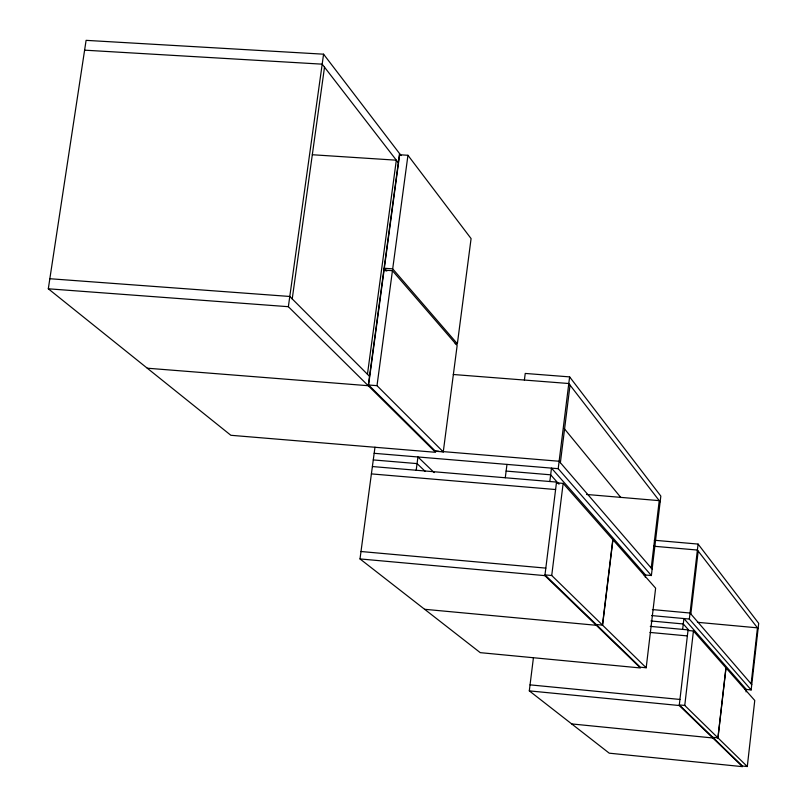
<?xml version="1.0" encoding="UTF-8"?>
<svg xmlns="http://www.w3.org/2000/svg" width="807" height="807" viewBox="0 0 807 807"><rect width="100%" height="100%" fill="white"/><g stroke="black" fill="none" stroke-linecap="round" stroke-linejoin="round"><path stroke-width="1.21" d="M746.061 691.871L746.334 689.46L683.912 618.545L682.641 629.389M751.125 683.852L757.46 627.846L697.419 622.298M744.891 689.319L751.156 689.924L758.691 623.347L698.085 544.079L654.295 540.246M747.292 766.529L684.76 705.449L679.312 704.914L742.46 766.045L747.292 766.529L754.757 700.476L693.435 630.993L687.998 630.489M717.907 737.83L725.937 667.823M726.007 667.914L717.988 737.901L712.783 737.316M533.427 657.735L529.301 690.873L609.245 753.183L742.47 766.65L679.242 705.52L688.068 629.894L650.271 626.373M751.156 689.924L689.339 619.05L698.085 544.079M690.842 613.966L698.186 551.08M684.76 705.449L693.435 630.993M645.307 577.328L645.58 575.008L551.494 468.121L549.829 481.517M651.219 568.017L659.238 500.643L586.518 494.459M643.845 574.856L651.38 575.532L660.832 496.083L569.621 376.889L525.236 373.439L524.399 380.057M646.185 667.762L655.627 588.172L612.927 539.782L602.577 625.173L646.185 667.762L640.355 667.207L596.333 624.588M374.983 447.189L360.003 558.928L480.256 652.651L640.385 667.954L544.886 575.633L556.527 482.082L372.39 466.547M651.38 575.532L558.202 468.685L569.621 376.889M560.371 462.704L570.024 385.11M563.145 483.393L612.806 539.651L602.456 625.052L551.726 575.492L563.145 483.393L556.437 482.828M505.273 477.754L506.978 464.408M443.265 451.89L457.145 345.517L392.444 270.708L384.082 270.113L368.597 385L435.487 451.244L443.265 451.89L377 385.665L368.597 385M455.158 343.621L457.367 343.792L471.086 238.59L407.949 155.287L399.626 154.752L384.334 268.257L386.805 271.102M416.19 470.239L417.935 456.964L434.186 472.599M367.457 374.256L396.328 160.19L312.349 154.742M399.536 153.542L368.244 385.716L147.267 368.204M377 385.665L392.444 270.708M457.367 343.792L392.696 268.852L407.949 155.287M288.361 306.7L323.577 54.19L86.097 40.35L48.309 288.795L230.863 435.286L435.568 452.303L288.361 306.7L48.309 288.795M292.225 298.913L324.515 67.183M84.604 50.165L322.185 64.167L398.295 162.721M384.334 268.257L392.696 268.852M49.842 278.728L289.784 296.472L369.505 376.314M453.252 374.498L568.794 383.517L660.146 501.823M435.215 450.962L438.978 451.274M441.479 451.476L559.12 461.251L652.147 569.096M374.155 453.312L558.202 468.685M373.278 459.929L417.068 463.601L425.269 471.419M506.12 471.076L550.667 474.819L558.999 484.2M371.402 473.901L555.599 489.536M653.589 546.208L697.389 550.051L758.086 628.653M361.001 551.514L545.825 568.118M551.726 575.492L544.987 574.887L596.212 624.467L602.577 625.173M360.003 558.928L544.886 575.633M652.389 609.567L690.035 613.027L751.761 684.588M651.562 615.559L689.339 619.05M650.916 620.966L683.277 623.962L689.107 630.529M424.633 609.295L596.242 625.284M649.988 632.436L687.362 635.916M530.048 684.861L679.948 699.447M529.301 690.873L679.242 705.52M571.709 723.929L712.803 737.971M383.981 268.933L385.625 270.809M564.275 428.618L620.906 497.586M323.577 54.19L401.059 155.539"/></g></svg>
